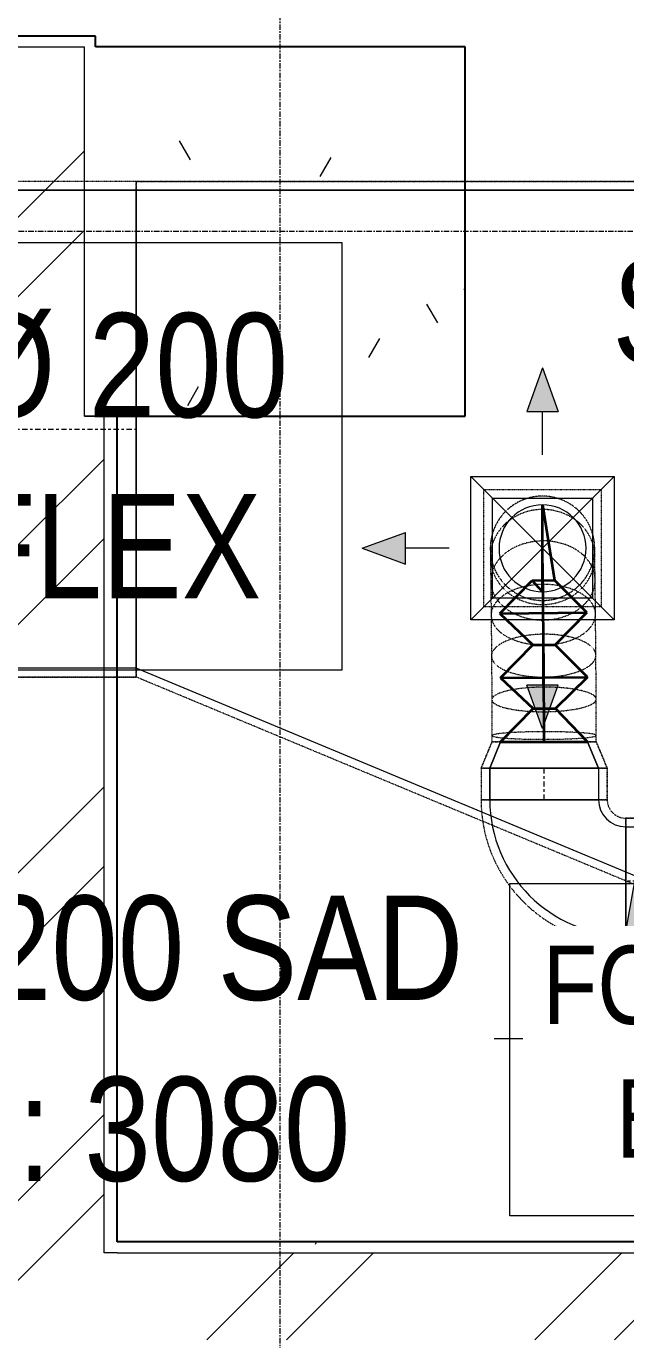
# Model space of a CAD drawing. Header units: inches. Extents: x -83664 to 20107, y -47222 to 19398.
# Drawn here: x 8444 to 9822, y -21315 to -18292 of the extents above; entities that cross this region are included whole.
import ezdxf

# ---------------------------------------------------------------- set-up
doc = ezdxf.new("R2010")
doc.units = ezdxf.units.IN
doc.header["$MEASUREMENT"] = 0
for name, pattern in [('Center', [29.999999, 12, -6, 6, -6]), ('Grid Line', [22.225, 12.7, -3.175, 3.175, -3.175]), ('Hidden 0_50', [1.0584, 0.5292, -0.5292])]:
    doc.linetypes.add(name, pattern=pattern)
for name, color, linetype, lineweight in [('A-DETL-GENF', 7, 'Continuous', 9), ('A-WALL', 7, 'Continuous', 9), ('A-WALL-PATT', 7, 'Continuous', 25), ('G-ANNO-TEXT', 7, 'Continuous', 9), ('M-EQPM-IDEN', 7, 'Continuous', 9), ('M-HVAC-CDFF', 7, 'Continuous', 9), ('M-HVAC-DUCT-CNTR', 7, 'Center', 9), ('M-HVAC-DUCT-IDEN', 7, 'Continuous', 18), ('S-GRID', 7, 'Continuous', 9)]:
    doc.layers.add(name, color=color, linetype=linetype, lineweight=lineweight)
doc.layers.add('M-HVAC-DUCT', color=7, linetype='Continuous', lineweight=9, true_color=0xffe97f)
doc.layers.add('M-HVAC-DUCT-PATT', color=7, linetype='Continuous', lineweight=35, true_color=0x007f00)
doc.styles.add('Arial Narrow_1', font='ARIALN.TTF', dxfattribs={"height": 1.406642})
doc.styles.add('Arial Narrow_21', font='ARIALN.TTF', dxfattribs={"height": 240})
pattern_1 = [(0, (0, 0), (1219.2, 304.8), [50.292, -864.108, 50.292, -864.108, -4876.8]), (0, (0, 0), (1219.2, 304.8), [-1828.8, 50.292, -1778.508, 50.292, -864.108, -2133.6]), (0, (0, 0), (1219.2, 304.8), [-4572, 50.292, -559.308, 50.292, -1473.708]), (120, (457.2, 152.4), (-873.56454, 903.45817), [50.292, -864.108, 50.292, -864.108, -4876.8]), (120, (457.2, 152.4), (-873.56454, 903.45817), [-1828.8, 50.292, -1778.508, 50.292, -864.108, -2133.6]), (120, (457.2, 152.4), (-873.56454, 903.45817), [-4572, 50.292, -559.308, 50.292, -1473.708]), (240, (609.6, 762), (-345.63546, -1208.25817), [50.292, -864.108, 50.292, -864.108, -4876.8]), (240, (609.6, 762), (-345.63546, -1208.25817), [-1828.8, 50.292, -1778.508, 50.292, -864.108, -2133.6]), (240, (609.6, 762), (-345.63546, -1208.25817), [-4572, 50.292, -559.308, 50.292, -1473.708])]
pattern_2 = [(45, (0, 0), (-377.1708, 377.1708), []), (45, (0, 571.5), (-377.1708, 377.1708), [])]

# ---------------------------------------------------------------- blocks, each defined once
blk = doc.blocks.new('M_Rectangular Elbow - Radius - 0_75 W-7236073-FIRST FLOOR AC CONDITIONING LAYOUT - PART A')
at = {"layer": 'M-HVAC-DUCT', "color": 30, "true_color": 0xff7f00}
for p, q in [((-125, 187.5), (125, 187.5)), ((125, 187.5), (-125, 187.5)), ((-187.5, 125), (-187.5, -125)), ((-187.5, -125), (-187.5, 125))]:
    blk.add_line(p, q, dxfattribs=at)
for radius, end in [(62.5, 360), (62.5, 0), (312.5, 0), (312.5, 0)]:
    blk.add_arc((-187.5, 187.5), radius, 270, end, dxfattribs=at)
blk = doc.blocks.new('GCE-AT-Supply Air Rectangular Diffuser - 230x230-7604639-FIRST FLOOR AC CONDITIONING LAYOUT - PART A')
at = {"layer": 'A-DETL-GENF', "true_color": 0xff7f00}
for points in [[(36.4, 315), (0, 415), (-36.4, 315)], [(-315, -36.4), (-315, 36.4), (-415, 0)], [(315, -36.4), (415, 0), (315, 36.4)], [(0, -415), (36.4, -315), (-36.4, -315)]]:
    blk.add_hatch(color=30, dxfattribs=at).paths.add_polyline_path(points)
at = {"layer": 'A-DETL-GENF', "color": 30, "true_color": 0xff7f00}
for p, q in [((0, 415), (-36.4, 315)), ((0, 415), (36.4, 315)), ((-36.4, 315), (36.4, 315)), ((0, 215), (0, 315)), ((-165, -165), (165, 165)), ((-165, 165), (165, -165)), ((-165, -165), (-165, 165)), ((-165, 165), (165, 165)), ((165, 165), (165, -165)), ((-415, 0), (-315, 36.4)), ((-315, -36.4), (-315, 36.4)), ((315, 36.4), (315, -36.4)), ((415, 0), (315, 36.4)), ((215, 0), (315, 0)), ((-415, 0), (-315, -36.4)), ((-215, 0), (-315, 0)), ((415, 0), (315, -36.4)), ((165, -165), (-165, -165)), ((0, -215), (0, -315)), ((36.4, -315), (-36.4, -315)), ((0, -415), (-36.4, -315)), ((0, -415), (36.4, -315))]:
    blk.add_line(p, q, dxfattribs=at)
blk = doc.blocks.new('M_Rectangular to Round Transition - Angle - 45 Degree-V32-FIRST FLOOR AC CONDITIONING LAYOUT - PART A')
at = {"layer": 'M-HVAC-DUCT', "color": 30, "true_color": 0xff7f00}
for p, q in [((0, 125), (60.4, 100)), ((60.4, 100), (0, 125)), ((0, 125), (0, -125)), ((0, -125), (0, 125)), ((60.4, 0), (60.4, 100)), ((60.4, 0), (60.4, 100)), ((60.4, -100), (60.4, 0)), ((60.4, -100), (60.4, 0)), ((0, -125), (60.4, -100)), ((60.4, -100), (0, -125))]:
    blk.add_line(p, q, dxfattribs=at)
blk = doc.blocks.new('M_Rectangular to Round Transition - Angle - 45 Degree-V22-FIRST FLOOR AC CONDITIONING LAYOUT - PART A')
at = {"layer": 'M-HVAC-DUCT', "color": 30, "true_color": 0xff7f00}
for p, q in [((162294.4, 92218.2), (162524.4, 92218.2)), ((162294.4, 91988.2), (162294.4, 92218.2)), ((162524.4, 92218.2), (162524.4, 91988.2)), ((162524.4, 91988.2), (162294.4, 91988.2))]:
    blk.add_line(p, q, dxfattribs=at)
for start, end in [(90, 180), (0, 90), (180, 270), (270, 0)]:
    blk.add_arc((162409.4, 92103.2), 100, start, end, dxfattribs=at)
blk = doc.blocks.new('M_Rectangular Transition - Length - Standard-8296092-FIRST FLOOR AC CONDITIONING LAYOUT - PART A')
at = {"layer": 'M-HVAC-DUCT', "color": 30, "true_color": 0xff7f00}
for p, q in [((0, 800), (0, -800)), ((0, 800), (1200, 300)), ((0, 800), (1200, 300)), ((0, -800), (0, 800)), ((1200, -800), (1200, 300)), ((1200, 300), (1200, -800)), ((0, -800), (1200, -800)), ((1200, -800), (0, -800))]:
    blk.add_line(p, q, dxfattribs=at)
blk = doc.blocks.new('TEMW-SMBZ-HO-BM-HVAC-00002_rvt-1-FIRST FLOOR AC CONDITIONING LAYOUT - PART A')
at = {"layer": 'M-HVAC-DUCT', "color": 30, "linetype": 'Hidden 0_50', "true_color": 0xff7f00}
for p, q in [((160153, 79722.7), (156471, 79722.7)), ((160153, 79722.7), (156471, 79722.7)), ((160153, 78582.7), (160153, 79722.7)), ((160153, 79722.7), (160153, 78582.7)), ((161353, 79722.7), (160153, 79722.7)), ((160153, 79722.7), (161353, 79722.7)), ((160153, 79722.7), (160153, 78582.7)), ((160153, 78582.7), (160153, 79722.7)), ((160952.5, 78743.9), (160952.5, 79013.9)), ((160952.5, 79013.9), (161222.5, 79013.9)), ((161222.5, 79013.9), (161222.5, 78743.9)), ((160967.5, 78877.2), (160967.8, 78857.2)), ((160967.8, 78857.3), (160968.5, 78803.3)), ((161207.8, 78860.5), (161207.5, 78880.6)), ((161208.5, 78806.4), (161207.8, 78860.4)), ((160968.5, 78803.4), (160969.4, 78724.8)), ((161209.4, 78727.4), (161208.5, 78806.3)), ((161222.5, 78743.9), (160952.5, 78743.9)), ((160969.4, 78724.9), (160970.3, 78630.8)), ((161210.3, 78632.8), (161209.4, 78727.3)), ((160970.3, 78630.8), (160971, 78530.5)), ((161211, 78531.7), (161210.3, 78632.8)), ((156471, 78582.7), (160153, 78582.7)), ((160153, 78582.7), (156471, 78582.7)), ((161353, 78082.7), (160153, 78582.7)), ((161353, 78082.7), (160153, 78582.7)), ((160971, 78530.5), (160971.3, 78447.8)), ((161211.3, 78448.3), (161211, 78531.7)), ((160971.3, 78447.8), (160971.3, 78433.2)), ((161211.3, 78433.2), (161211.3, 78448.3)), ((160946.3, 78372.9), (160971.3, 78433.2)), ((160971.3, 78433.2), (160946.3, 78372.9)), ((160971.3, 78433.2), (161211.3, 78433.2)), ((160971.3, 78433.2), (161211.3, 78433.2)), ((161091.3, 78433.2), (160971.3, 78433.2)), ((161091.3, 78433.2), (160971.3, 78433.2)), ((161211.3, 78433.2), (161091.3, 78433.2)), ((161211.3, 78433.2), (161091.3, 78433.2)), ((161236.3, 78372.9), (161211.3, 78433.2)), ((161211.3, 78433.2), (161236.3, 78372.9)), ((161236.3, 78372.9), (160946.3, 78372.9)), ((160946.3, 78372.9), (161236.3, 78372.9)), ((160946.3, 78372.9), (160946.3, 78300.4)), ((160946.3, 78372.9), (160946.3, 78300.4)), ((161236.3, 78372.9), (160946.3, 78372.9)), ((160946.3, 78372.9), (161236.3, 78372.9)), ((161236.3, 78300.4), (161236.3, 78372.9)), ((161236.3, 78372.9), (161236.3, 78300.4)), ((161236.3, 78300.4), (160946.3, 78300.4)), ((160946.3, 78300.4), (161236.3, 78300.4)), ((161236.3, 78300.4), (160946.3, 78300.4)), ((160946.3, 78300.4), (161236.3, 78300.4)), ((161278.8, 78257.9), (161278.8, 77967.9)), ((161278.8, 77967.9), (161278.8, 78257.9)), ((162087.6, 78257.9), (161278.8, 78257.9)), ((161278.8, 78257.9), (162087.6, 78257.9)), ((161278.8, 77967.9), (161278.8, 78257.9)), ((161278.8, 78257.9), (161278.8, 77967.9)), ((161278.8, 77967.9), (162087.6, 77967.9)), ((161278.8, 77967.9), (162087.6, 77967.9))]:
    blk.add_line(p, q, dxfattribs=at)
at = {"layer": 'M-HVAC-DUCT', "color": 30, "true_color": 0xff7f00}
for p, q in [((156471, 79702.7), (160153, 79702.7)), ((160153, 79702.7), (156471, 79702.7)), ((160153, 79702.7), (160153, 78602.7)), ((160153, 78602.7), (160153, 79702.7)), ((160153, 78602.7), (156471, 78602.7)), ((160153, 78602.7), (156471, 78602.7)), ((160966.3, 78372.9), (161216.3, 78372.9)), ((161216.3, 78372.9), (160966.3, 78372.9)), ((160966.3, 78300.4), (160966.3, 78372.9)), ((160966.3, 78372.9), (160966.3, 78300.4)), ((161216.3, 78372.9), (161216.3, 78300.4)), ((161216.3, 78372.9), (161216.3, 78300.4)), ((160966.3, 78300.4), (161216.3, 78300.4)), ((161216.3, 78300.4), (160966.3, 78300.4)), ((161278.8, 77987.9), (161278.8, 78237.9)), ((161278.8, 78237.9), (161278.8, 77987.9)), ((161278.8, 78237.9), (162087.6, 78237.9)), ((161278.8, 78237.9), (162087.6, 78237.9)), ((162087.6, 77987.9), (161278.8, 77987.9)), ((161278.8, 77987.9), (162087.6, 77987.9))]:
    blk.add_line(p, q, dxfattribs=at)
at = {"layer": 'M-HVAC-DUCT', "color": 30, "linetype": 'Hidden 0_50', "true_color": 0xff7f00}
for centre, radius, start, end in [((161087.5, 78878.9), 120, 0.499, 180.499), ((161087.5, 78878.9), 120, 90, 180), ((161087.5, 78878.9), 120, 0, 90), ((161087.5, 78878.9), 120, 180.499, 0.499), ((161087.5, 78878.9), 120, 180, 270), ((161087.5, 78878.9), 120, 270, 0), ((161278.8, 78300.4), 332.5, 180, 270), ((161278.8, 78300.4), 332.5, 180, 270), ((161278.8, 78300.4), 42.5, 180, 270), ((161278.8, 78300.4), 42.5, 180, 270)]:
    blk.add_arc(centre, radius, start, end, dxfattribs=at)
for points in [[(161207.5, 78879.9), (161207.4, 78890.4), (161204.5, 78911.3), (161192.1, 78940.5), (161172.6, 78965.5), (161147.3, 78984.5), (161117.9, 78996.4), (161086.5, 79000.3), (161055.1, 78995.8), (161025.9, 78983.5), (161001, 78964), (160981.9, 78938.7), (160970, 78909.3), (160967.4, 78888.3), (160967.5, 78877.8)], [(161207.8, 78859.9), (161207.7, 78869.5), (161204.8, 78888.5), (161192.5, 78915.1), (161173, 78937.9), (161147.7, 78955.2), (161118.4, 78966), (161086.9, 78969.5), (161055.5, 78965.4), (161026.3, 78954.1), (161001.3, 78936.3), (160982.2, 78913.2), (160970.3, 78886.4), (160967.7, 78867.3), (160967.8, 78857.8)], [(161208.5, 78806), (161208.5, 78813.9), (161205.6, 78829.8), (161193.3, 78851.9), (161173.9, 78870.8), (161148.6, 78885.1), (161119.3, 78894.1), (161087.9, 78896.9), (161056.5, 78893.5), (161027.3, 78884), (161002.2, 78869.1), (160983.1, 78849.9), (160971.1, 78827.6), (160968.5, 78811.7), (160968.5, 78803.7)], [(160967.5, 78877.8), (160967.6, 78867.4), (160970.6, 78846.5), (160982.9, 78817.3), (161002.5, 78792.3), (161027.8, 78773.2), (161057.1, 78761.4), (161088.6, 78757.5), (161120, 78761.9), (161149.1, 78774.3), (161174.1, 78793.8), (161193.2, 78819.1), (161205, 78848.5), (161207.6, 78869.4), (161207.5, 78879.9)], [(160967.8, 78857.8), (160967.9, 78848.2), (160970.8, 78829.2), (160983.2, 78802.6), (161002.6, 78779.8), (161027.9, 78762.5), (161057.3, 78751.7), (161088.7, 78748.2), (161120.1, 78752.3), (161149.3, 78763.6), (161174.3, 78781.4), (161193.4, 78804.5), (161205.3, 78831.3), (161207.9, 78850.4), (161207.8, 78859.9)], [(160968.5, 78803.7), (160968.6, 78795.8), (160971.4, 78779.9), (160983.7, 78757.8), (161003.2, 78739), (161028.4, 78724.6), (161057.7, 78715.6), (161089.2, 78712.8), (161120.6, 78716.2), (161149.8, 78725.7), (161174.8, 78740.6), (161194, 78759.8), (161205.9, 78782.1), (161208.6, 78798), (161208.5, 78806)], [(161209.4, 78727.2), (161209.4, 78733.3), (161206.6, 78745.4), (161194.3, 78762.3), (161175, 78776.7), (161149.8, 78787.7), (161120.4, 78794.5), (161089, 78796.6), (161057.6, 78793.9), (161028.4, 78786.6), (161003.3, 78775.2), (160984.1, 78760.4), (160972.1, 78743.3), (160969.4, 78731.1), (160969.4, 78725)], [(160969.4, 78725), (160969.5, 78718.9), (160972.3, 78706.8), (160984.5, 78689.9), (161003.9, 78675.5), (161029.1, 78664.5), (161058.4, 78657.7), (161089.8, 78655.6), (161121.2, 78658.3), (161150.5, 78665.6), (161175.5, 78677), (161194.7, 78691.8), (161206.8, 78708.9), (161209.5, 78721.1), (161209.4, 78727.2)], [(161210.3, 78632.7), (161210.3, 78637), (161207.5, 78645.6), (161195.3, 78657.5), (161176, 78667.7), (161150.8, 78675.4), (161121.5, 78680.2), (161090.1, 78681.7), (161058.7, 78679.7), (161029.5, 78674.5), (161004.4, 78666.4), (160985.1, 78655.9), (160973, 78643.8), (160970.3, 78635.2), (160970.3, 78630.9)], [(160970.3, 78630.9), (160970.4, 78626.5), (160973.2, 78618), (160985.3, 78606), (161004.7, 78595.9), (161029.8, 78588.1), (161059.1, 78583.4), (161090.6, 78581.9), (161122, 78583.8), (161151.2, 78589.1), (161176.3, 78597.2), (161195.6, 78607.6), (161207.6, 78619.8), (161210.4, 78628.4), (161210.3, 78632.7)], [(161211, 78531.7), (161211, 78534.2), (161208.3, 78539.1), (161196.1, 78546), (161176.8, 78551.8), (161151.7, 78556.2), (161122.4, 78558.9), (161091, 78559.8), (161059.6, 78558.6), (161030.3, 78555.6), (161005.2, 78550.9), (160985.9, 78544.9), (160973.8, 78537.9), (160971, 78533), (160971, 78530.5)], [(160971, 78530.5), (160971.1, 78528), (160973.8, 78523.1), (160986, 78516.2), (161005.3, 78510.4), (161030.4, 78506), (161059.7, 78503.2), (161091.1, 78502.4), (161122.5, 78503.6), (161151.8, 78506.6), (161176.9, 78511.2), (161196.2, 78517.3), (161208.3, 78524.3), (161211, 78529.2), (161211, 78531.7)], [(161211.3, 78448.3), (161211.3, 78449), (161208.6, 78450.5), (161196.4, 78452.7), (161177.2, 78454.5), (161152, 78455.8), (161122.7, 78456.7), (161091.3, 78456.9), (161059.9, 78456.6), (161030.6, 78455.6), (161005.5, 78454.2), (160986.2, 78452.3), (160974.1, 78450.1), (160971.3, 78448.6), (160971.3, 78447.8)], [(160971.3, 78447.8), (160971.3, 78447.1), (160974.1, 78445.6), (160986.2, 78443.4), (161005.5, 78441.6), (161030.6, 78440.3), (161059.9, 78439.4), (161091.3, 78439.2), (161122.7, 78439.5), (161152, 78440.5), (161177.2, 78441.9), (161196.4, 78443.8), (161208.6, 78446), (161211.3, 78447.5), (161211.3, 78448.3)]]:
    blk.add_open_spline(points, degree=3, dxfattribs=at)
at = {"layer": 'M-HVAC-DUCT-CNTR', "color": 30, "true_color": 0xff7f00}
for p, q in [((156471, 79152.7), (160153, 79152.7)), ((161091.3, 78300.4), (161091.3, 78372.9)), ((162087.6, 78112.9), (161278.8, 78112.9))]:
    blk.add_line(p, q, dxfattribs=at)
at = {"layer": 'M-HVAC-DUCT-CNTR', "color": 30, "linetype": 'Continuous', "lineweight": 35, "true_color": 0xff7f00}
blk.add_open_spline([(161091.3, 78433.2), (161091.3, 78620), (161087.5, 78878.9), (161087.5, 78878.9)], degree=3, dxfattribs=at)
at = {"layer": 'M-HVAC-DUCT-PATT', "color": 30, "true_color": 0xff7f00}
for p, q in [((161087.5, 78778.9), (161087.5, 78978.9)), ((161087.5, 78978.9), (161114.9, 78805.6)), ((160989.4, 78729.2), (161063.5, 78805)), ((161063.5, 78805), (161114.9, 78805.6)), ((161087.5, 78778.9), (161063.5, 78805)), ((161189.4, 78731.4), (161114.9, 78805.6)), ((160989.4, 78729.2), (161189.4, 78731.4)), ((160989.4, 78729.2), (161189.4, 78731.4)), ((160989.4, 78729.2), (161065.1, 78656.5)), ((161189.4, 78731.4), (161116.6, 78657)), ((160990.7, 78581.1), (161065.1, 78656.5)), ((161065.1, 78656.5), (161116.6, 78657)), ((161190.7, 78582.5), (161116.6, 78657)), ((160990.7, 78581.1), (161190.7, 78582.5)), ((160990.7, 78581.1), (161190.7, 78582.5)), ((160990.7, 78581.1), (161066.2, 78510)), ((161190.7, 78582.5), (161117.6, 78510.2)), ((160991.3, 78433.2), (161066.2, 78510)), ((161066.2, 78510), (161117.6, 78510.2)), ((161191.3, 78433.2), (161117.6, 78510.2)), ((160991.3, 78433.2), (161191.3, 78433.2)), ((160991.3, 78433.2), (161191.3, 78433.2))]:
    blk.add_line(p, q, dxfattribs=at)
at = {"layer": 'M-HVAC-CDFF', "color": 6, "linetype": 'Hidden 0_50', "lineweight": 9, "true_color": 0xff00ff}
blk.add_blockref('GCE-AT-Supply Air Rectangular Diffuser - 230x230-7604639-FIRST FLOOR AC CONDITIONING LAYOUT - PART A', (161087.5, 78878.9), dxfattribs=at)
at = {"layer": 'M-HVAC-DUCT', "color": 6, "linetype": 'Hidden 0_50', "lineweight": 9, "true_color": 0xff00ff}
for name, p, rotation in [('M_Rectangular Transition - Length - Standard-8296092-FIRST FLOOR AC CONDITIONING LAYOUT - PART A', (161353, 78902.7), 180), ('M_Rectangular to Round Transition - Angle - 45 Degree-V32-FIRST FLOOR AC CONDITIONING LAYOUT - PART A', (161091.3, 78372.9), 90), ('M_Rectangular Elbow - Radius - 0_75 W-7236073-FIRST FLOOR AC CONDITIONING LAYOUT - PART A', (161091.3, 78112.9), 270)]:
    blk.add_blockref(name, p, dxfattribs=dict(at, rotation=rotation))
blk.add_blockref('M_Rectangular to Round Transition - Angle - 45 Degree-V22-FIRST FLOOR AC CONDITIONING LAYOUT - PART A', (-1321.8, -13224.3), dxfattribs=at)
blk = doc.blocks.new('TEMW-SMBZ-HO-BM-HVAC-00002_rvt-2-FIRST FLOOR AC CONDITIONING LAYOUT - PART A')
at = {"layer": 'M-HVAC-DUCT', "color": 30, "linetype": 'Hidden 0_50', "true_color": 0xff7f00}
for p, q in [((160153, 79722.7), (156471, 79722.7)), ((160153, 79722.7), (156471, 79722.7)), ((160153, 78582.7), (160153, 79722.7)), ((160153, 79722.7), (160153, 78582.7)), ((161353, 79722.7), (160153, 79722.7)), ((160153, 79722.7), (161353, 79722.7)), ((160153, 79722.7), (160153, 78582.7)), ((160153, 78582.7), (160153, 79722.7)), ((160952.5, 78743.9), (160952.5, 79013.9)), ((160952.5, 79013.9), (161222.5, 79013.9)), ((161222.5, 79013.9), (161222.5, 78743.9)), ((160967.5, 78877.2), (160967.8, 78857.2)), ((160967.8, 78857.3), (160968.5, 78803.3)), ((161207.8, 78860.5), (161207.5, 78880.6)), ((161208.5, 78806.4), (161207.8, 78860.4)), ((160968.5, 78803.4), (160969.4, 78724.8)), ((161209.4, 78727.4), (161208.5, 78806.3)), ((161222.5, 78743.9), (160952.5, 78743.9)), ((160969.4, 78724.9), (160970.3, 78630.8)), ((161210.3, 78632.8), (161209.4, 78727.3)), ((160970.3, 78630.8), (160971, 78530.5)), ((161211, 78531.7), (161210.3, 78632.8)), ((156471, 78582.7), (160153, 78582.7)), ((160153, 78582.7), (156471, 78582.7)), ((161353, 78082.7), (160153, 78582.7)), ((161353, 78082.7), (160153, 78582.7)), ((160971, 78530.5), (160971.3, 78447.8)), ((161211.3, 78448.3), (161211, 78531.7)), ((160971.3, 78447.8), (160971.3, 78433.2)), ((161211.3, 78433.2), (161211.3, 78448.3)), ((160946.3, 78372.9), (160971.3, 78433.2)), ((160971.3, 78433.2), (160946.3, 78372.9)), ((160971.3, 78433.2), (161211.3, 78433.2)), ((160971.3, 78433.2), (161211.3, 78433.2)), ((161091.3, 78433.2), (160971.3, 78433.2)), ((161091.3, 78433.2), (160971.3, 78433.2)), ((161211.3, 78433.2), (161091.3, 78433.2)), ((161211.3, 78433.2), (161091.3, 78433.2)), ((161236.3, 78372.9), (161211.3, 78433.2)), ((161211.3, 78433.2), (161236.3, 78372.9)), ((161236.3, 78372.9), (160946.3, 78372.9)), ((160946.3, 78372.9), (161236.3, 78372.9)), ((160946.3, 78372.9), (160946.3, 78300.4)), ((160946.3, 78372.9), (160946.3, 78300.4)), ((161236.3, 78372.9), (160946.3, 78372.9)), ((160946.3, 78372.9), (161236.3, 78372.9)), ((161236.3, 78300.4), (161236.3, 78372.9)), ((161236.3, 78372.9), (161236.3, 78300.4)), ((161236.3, 78300.4), (160946.3, 78300.4)), ((160946.3, 78300.4), (161236.3, 78300.4)), ((161236.3, 78300.4), (160946.3, 78300.4)), ((160946.3, 78300.4), (161236.3, 78300.4)), ((161278.8, 78257.9), (161278.8, 77967.9)), ((161278.8, 77967.9), (161278.8, 78257.9)), ((162087.6, 78257.9), (161278.8, 78257.9)), ((161278.8, 78257.9), (162087.6, 78257.9)), ((161278.8, 77967.9), (161278.8, 78257.9)), ((161278.8, 78257.9), (161278.8, 77967.9)), ((161278.8, 77967.9), (162087.6, 77967.9)), ((161278.8, 77967.9), (162087.6, 77967.9))]:
    blk.add_line(p, q, dxfattribs=at)
at = {"layer": 'M-HVAC-DUCT', "color": 30, "true_color": 0xff7f00}
for p, q in [((156471, 79702.7), (160153, 79702.7)), ((160153, 79702.7), (156471, 79702.7)), ((160153, 79702.7), (160153, 78602.7)), ((160153, 78602.7), (160153, 79702.7)), ((160153, 78602.7), (156471, 78602.7)), ((160153, 78602.7), (156471, 78602.7)), ((160966.3, 78372.9), (161216.3, 78372.9)), ((161216.3, 78372.9), (160966.3, 78372.9)), ((160966.3, 78300.4), (160966.3, 78372.9)), ((160966.3, 78372.9), (160966.3, 78300.4)), ((161216.3, 78372.9), (161216.3, 78300.4)), ((161216.3, 78372.9), (161216.3, 78300.4)), ((160966.3, 78300.4), (161216.3, 78300.4)), ((161216.3, 78300.4), (160966.3, 78300.4)), ((161278.8, 77987.9), (161278.8, 78237.9)), ((161278.8, 78237.9), (161278.8, 77987.9)), ((161278.8, 78237.9), (162087.6, 78237.9)), ((161278.8, 78237.9), (162087.6, 78237.9)), ((162087.6, 77987.9), (161278.8, 77987.9)), ((161278.8, 77987.9), (162087.6, 77987.9))]:
    blk.add_line(p, q, dxfattribs=at)
at = {"layer": 'M-HVAC-DUCT', "color": 30, "linetype": 'Hidden 0_50', "true_color": 0xff7f00}
for centre, radius, start, end in [((161087.5, 78878.9), 120, 0.499, 180.499), ((161087.5, 78878.9), 120, 90, 180), ((161087.5, 78878.9), 120, 0, 90), ((161087.5, 78878.9), 120, 180.499, 0.499), ((161087.5, 78878.9), 120, 180, 270), ((161087.5, 78878.9), 120, 270, 0), ((161278.8, 78300.4), 332.5, 180, 270), ((161278.8, 78300.4), 332.5, 180, 270), ((161278.8, 78300.4), 42.5, 180, 270), ((161278.8, 78300.4), 42.5, 180, 270)]:
    blk.add_arc(centre, radius, start, end, dxfattribs=at)
for points in [[(161207.5, 78879.9), (161207.4, 78890.4), (161204.5, 78911.3), (161192.1, 78940.5), (161172.6, 78965.5), (161147.3, 78984.5), (161117.9, 78996.4), (161086.5, 79000.3), (161055.1, 78995.8), (161025.9, 78983.5), (161001, 78964), (160981.9, 78938.7), (160970, 78909.3), (160967.4, 78888.3), (160967.5, 78877.8)], [(161207.8, 78859.9), (161207.7, 78869.5), (161204.8, 78888.5), (161192.5, 78915.1), (161173, 78937.9), (161147.7, 78955.2), (161118.4, 78966), (161086.9, 78969.5), (161055.5, 78965.4), (161026.3, 78954.1), (161001.3, 78936.3), (160982.2, 78913.2), (160970.3, 78886.4), (160967.7, 78867.3), (160967.8, 78857.8)], [(161208.5, 78806), (161208.5, 78813.9), (161205.6, 78829.8), (161193.3, 78851.9), (161173.9, 78870.8), (161148.6, 78885.1), (161119.3, 78894.1), (161087.9, 78896.9), (161056.5, 78893.5), (161027.3, 78884), (161002.2, 78869.1), (160983.1, 78849.9), (160971.1, 78827.6), (160968.5, 78811.7), (160968.5, 78803.7)], [(160967.5, 78877.8), (160967.6, 78867.4), (160970.6, 78846.5), (160982.9, 78817.3), (161002.5, 78792.3), (161027.8, 78773.2), (161057.1, 78761.4), (161088.6, 78757.5), (161120, 78761.9), (161149.1, 78774.3), (161174.1, 78793.8), (161193.2, 78819.1), (161205, 78848.5), (161207.6, 78869.4), (161207.5, 78879.9)], [(160967.8, 78857.8), (160967.9, 78848.2), (160970.8, 78829.2), (160983.2, 78802.6), (161002.6, 78779.8), (161027.9, 78762.5), (161057.3, 78751.7), (161088.7, 78748.2), (161120.1, 78752.3), (161149.3, 78763.6), (161174.3, 78781.4), (161193.4, 78804.5), (161205.3, 78831.3), (161207.9, 78850.4), (161207.8, 78859.9)], [(160968.5, 78803.7), (160968.6, 78795.8), (160971.4, 78779.9), (160983.7, 78757.8), (161003.2, 78739), (161028.4, 78724.6), (161057.7, 78715.6), (161089.2, 78712.8), (161120.6, 78716.2), (161149.8, 78725.7), (161174.8, 78740.6), (161194, 78759.8), (161205.9, 78782.1), (161208.6, 78798), (161208.5, 78806)], [(161209.4, 78727.2), (161209.4, 78733.3), (161206.6, 78745.4), (161194.3, 78762.3), (161175, 78776.7), (161149.8, 78787.7), (161120.4, 78794.5), (161089, 78796.6), (161057.6, 78793.9), (161028.4, 78786.6), (161003.3, 78775.2), (160984.1, 78760.4), (160972.1, 78743.3), (160969.4, 78731.1), (160969.4, 78725)], [(160969.4, 78725), (160969.5, 78718.9), (160972.3, 78706.8), (160984.5, 78689.9), (161003.9, 78675.5), (161029.1, 78664.5), (161058.4, 78657.7), (161089.8, 78655.6), (161121.2, 78658.3), (161150.5, 78665.6), (161175.5, 78677), (161194.7, 78691.8), (161206.8, 78708.9), (161209.5, 78721.1), (161209.4, 78727.2)], [(161210.3, 78632.7), (161210.3, 78637), (161207.5, 78645.6), (161195.3, 78657.5), (161176, 78667.7), (161150.8, 78675.4), (161121.5, 78680.2), (161090.1, 78681.7), (161058.7, 78679.7), (161029.5, 78674.5), (161004.4, 78666.4), (160985.1, 78655.9), (160973, 78643.8), (160970.3, 78635.2), (160970.3, 78630.9)], [(160970.3, 78630.9), (160970.4, 78626.5), (160973.2, 78618), (160985.3, 78606), (161004.7, 78595.9), (161029.8, 78588.1), (161059.1, 78583.4), (161090.6, 78581.9), (161122, 78583.8), (161151.2, 78589.1), (161176.3, 78597.2), (161195.6, 78607.6), (161207.6, 78619.8), (161210.4, 78628.4), (161210.3, 78632.7)], [(161211, 78531.7), (161211, 78534.2), (161208.3, 78539.1), (161196.1, 78546), (161176.8, 78551.8), (161151.7, 78556.2), (161122.4, 78558.9), (161091, 78559.8), (161059.6, 78558.6), (161030.3, 78555.6), (161005.2, 78550.9), (160985.9, 78544.9), (160973.8, 78537.9), (160971, 78533), (160971, 78530.5)], [(160971, 78530.5), (160971.1, 78528), (160973.8, 78523.1), (160986, 78516.2), (161005.3, 78510.4), (161030.4, 78506), (161059.7, 78503.2), (161091.1, 78502.4), (161122.5, 78503.6), (161151.8, 78506.6), (161176.9, 78511.2), (161196.2, 78517.3), (161208.3, 78524.3), (161211, 78529.2), (161211, 78531.7)], [(161211.3, 78448.3), (161211.3, 78449), (161208.6, 78450.5), (161196.4, 78452.7), (161177.2, 78454.5), (161152, 78455.8), (161122.7, 78456.7), (161091.3, 78456.9), (161059.9, 78456.6), (161030.6, 78455.6), (161005.5, 78454.2), (160986.2, 78452.3), (160974.1, 78450.1), (160971.3, 78448.6), (160971.3, 78447.8)], [(160971.3, 78447.8), (160971.3, 78447.1), (160974.1, 78445.6), (160986.2, 78443.4), (161005.5, 78441.6), (161030.6, 78440.3), (161059.9, 78439.4), (161091.3, 78439.2), (161122.7, 78439.5), (161152, 78440.5), (161177.2, 78441.9), (161196.4, 78443.8), (161208.6, 78446), (161211.3, 78447.5), (161211.3, 78448.3)]]:
    blk.add_open_spline(points, degree=3, dxfattribs=at)
at = {"layer": 'M-HVAC-DUCT-CNTR', "color": 30, "true_color": 0xff7f00}
for p, q in [((156471, 79152.7), (160153, 79152.7)), ((161091.3, 78300.4), (161091.3, 78372.9)), ((162087.6, 78112.9), (161278.8, 78112.9))]:
    blk.add_line(p, q, dxfattribs=at)
at = {"layer": 'M-HVAC-DUCT-CNTR', "color": 30, "linetype": 'Continuous', "lineweight": 35, "true_color": 0xff7f00}
blk.add_open_spline([(161091.3, 78433.2), (161091.3, 78620), (161087.5, 78878.9), (161087.5, 78878.9)], degree=3, dxfattribs=at)
at = {"layer": 'M-HVAC-DUCT-PATT', "color": 30, "true_color": 0xff7f00}
for p, q in [((161087.5, 78778.9), (161087.5, 78978.9)), ((161087.5, 78978.9), (161114.9, 78805.6)), ((160989.4, 78729.2), (161063.5, 78805)), ((161063.5, 78805), (161114.9, 78805.6)), ((161087.5, 78778.9), (161063.5, 78805)), ((161189.4, 78731.4), (161114.9, 78805.6)), ((160989.4, 78729.2), (161189.4, 78731.4)), ((160989.4, 78729.2), (161189.4, 78731.4)), ((160989.4, 78729.2), (161065.1, 78656.5)), ((161189.4, 78731.4), (161116.6, 78657)), ((160990.7, 78581.1), (161065.1, 78656.5)), ((161065.1, 78656.5), (161116.6, 78657)), ((161190.7, 78582.5), (161116.6, 78657)), ((160990.7, 78581.1), (161190.7, 78582.5)), ((160990.7, 78581.1), (161190.7, 78582.5)), ((160990.7, 78581.1), (161066.2, 78510)), ((161190.7, 78582.5), (161117.6, 78510.2)), ((160991.3, 78433.2), (161066.2, 78510)), ((161066.2, 78510), (161117.6, 78510.2)), ((161191.3, 78433.2), (161117.6, 78510.2)), ((160991.3, 78433.2), (161191.3, 78433.2)), ((160991.3, 78433.2), (161191.3, 78433.2))]:
    blk.add_line(p, q, dxfattribs=at)
at = {"layer": 'M-HVAC-CDFF', "color": 6, "linetype": 'Hidden 0_50', "lineweight": 9, "true_color": 0xff00ff}
blk.add_blockref('GCE-AT-Supply Air Rectangular Diffuser - 230x230-7604639-FIRST FLOOR AC CONDITIONING LAYOUT - PART A', (161087.5, 78878.9), dxfattribs=at)
at = {"layer": 'M-HVAC-DUCT', "color": 6, "linetype": 'Hidden 0_50', "lineweight": 9, "true_color": 0xff00ff}
for name, p, rotation in [('M_Rectangular Transition - Length - Standard-8296092-FIRST FLOOR AC CONDITIONING LAYOUT - PART A', (161353, 78902.7), 180), ('M_Rectangular to Round Transition - Angle - 45 Degree-V32-FIRST FLOOR AC CONDITIONING LAYOUT - PART A', (161091.3, 78372.9), 90), ('M_Rectangular Elbow - Radius - 0_75 W-7236073-FIRST FLOOR AC CONDITIONING LAYOUT - PART A', (161091.3, 78112.9), 270)]:
    blk.add_blockref(name, p, dxfattribs=dict(at, rotation=rotation))
blk.add_blockref('M_Rectangular to Round Transition - Angle - 45 Degree-V22-FIRST FLOOR AC CONDITIONING LAYOUT - PART A', (-1321.8, -13224.3), dxfattribs=at)
blk = doc.blocks.new('SMBZ_Hospital Arch Model_2026_01_29_rvt-1-FIRST FLOOR AC CONDITIONING LAYOUT - PART A')
at = {"layer": 'A-WALL-PATT', "lineweight": 9, "true_color": 0xbbbbbb}
h = blk.add_hatch(dxfattribs=at)
h.set_pattern_fill('FP_13', color=9, style=0, pattern_type=2)
h.set_pattern_definition(pattern_1)
h.paths.add_polyline_path([(159879.4, 80032.7), (160034.4, 80032.7), (160034.4, 80057.7), (151909.4, 80057.7), (151909.4, 80032.7), (159854.4, 80032.7)])
h = blk.add_hatch(dxfattribs=at)
h.set_pattern_fill('FP_12', color=9, style=0, pattern_type=2)
h.set_pattern_definition(pattern_2)
h.paths.add_polyline_path([(160034.4, 79182.7), (160034.4, 80032.7), (159879.4, 80032.7), (159879.4, 79182.7)])
h = blk.add_hatch(dxfattribs=at)
h.set_pattern_fill('FP_13', color=9, style=0, pattern_type=2)
h.set_pattern_definition(pattern_1)
h.paths.add_polyline_path([(160909.4, 79182.7), (160909.4, 80032.7), (160059.4, 80032.7), (160059.4, 79182.7), (160604.4, 79182.7)])
h = blk.add_hatch(dxfattribs=at)
h.set_pattern_fill('FP_13', color=9, style=0, pattern_type=2)
h.set_pattern_definition(pattern_1)
h.paths.add_polyline_path([(160909.4, 79182.7), (160909.4, 80032.7), (160059.4, 80032.7), (160059.4, 79182.7), (160604.4, 79182.7)])
h = blk.add_hatch(dxfattribs=at)
h.set_pattern_fill('FP_12', color=9, style=0, pattern_type=2)
h.set_pattern_definition(pattern_2)
h.paths.add_polyline_path([(160079.4, 77057.7), (160079.4, 79182.7), (159879.4, 79182.7), (159879.4, 77057.7), (159884.4, 77057.7)])
h = blk.add_hatch(dxfattribs=at)
h.set_pattern_fill('FP_12', color=9, style=0, pattern_type=2)
h.set_pattern_definition(pattern_2)
h.paths.add_polyline_path([(160604.4, 77057.7), (163434.4, 77057.7), (163434.4, 77257.7), (160079.4, 77257.7), (160079.4, 77057.7), (160208.9, 77057.7)])
h = blk.add_hatch(dxfattribs=at)
h.set_pattern_fill('FP_13', color=9, style=0, pattern_type=2)
h.set_pattern_definition(pattern_1)
h.paths.add_polyline_path([(163234.4, 77257.7), (163234.4, 77282.7), (160109.4, 77282.7), (160109.4, 77257.7), (162977.8, 77257.7)])
h = blk.add_hatch(dxfattribs=at)
h.set_pattern_fill('FP_12', color=9, style=0, pattern_type=2)
h.set_pattern_definition(pattern_2)
h.paths.add_polyline_path([(160084.4, 75107.7), (160084.4, 77057.7), (159884.4, 77057.7), (159884.4, 75107.7)])
at = {"layer": 'A-WALL', "color": 9, "lineweight": 25, "true_color": 0xbbbbbb}
for p, q in [((160034.4, 80057.7), (159854.4, 80057.7)), ((160059.4, 80057.7), (160034.4, 80057.7)), ((160059.4, 80032.7), (160059.4, 80057.7)), ((160909.4, 80032.7), (160059.4, 80032.7)), ((160909.4, 80032.7), (160059.4, 80032.7)), ((160909.4, 79182.7), (160909.4, 80032.7)), ((160909.4, 79182.7), (160909.4, 80032.7)), ((160109.4, 79182.7), (160909.4, 79182.7)), ((160109.4, 79182.7), (160909.4, 79182.7)), ((160109.4, 77282.7), (160109.4, 79182.7)), ((163209.4, 77282.7), (160109.4, 77282.7))]:
    blk.add_line(p, q, dxfattribs=at)
at = {"layer": 'A-WALL', "color": 9, "true_color": 0xbbbbbb}
for p, q in [((159854.4, 80057.7), (160059.4, 80057.7)), ((160059.4, 80032.7), (160059.4, 80057.7)), ((159879.4, 80032.7), (160034.4, 80032.7)), ((160034.4, 79182.7), (160034.4, 80032.7)), ((160059.4, 80032.7), (160909.4, 80032.7)), ((160059.4, 80032.7), (160909.4, 80032.7)), ((160909.4, 80032.7), (160909.4, 79182.7)), ((160909.4, 80032.7), (160909.4, 79182.7)), ((160059.4, 79182.7), (160034.4, 79182.7)), ((160034.4, 79182.7), (160059.4, 79182.7)), ((160059.4, 79182.7), (160079.4, 79182.7)), ((160059.4, 79182.7), (160079.4, 79182.7)), ((160079.4, 79182.7), (160059.4, 79182.7)), ((160079.4, 77257.7), (160079.4, 79182.7)), ((160909.4, 79182.7), (160109.4, 79182.7)), ((160909.4, 79182.7), (160109.4, 79182.7)), ((160109.4, 77282.7), (160109.4, 79182.7)), ((160109.4, 77257.7), (160079.4, 77257.7)), ((163209.4, 77282.7), (160109.4, 77282.7)), ((160109.4, 77257.7), (163234.4, 77257.7))]:
    blk.add_line(p, q, dxfattribs=at)

msp = doc.modelspace()

# ---------------------------------------------------------------- hatches: boundary and pattern name
at = {"layer": 'M-HVAC-DUCT-IDEN', "lineweight": 9}
msp.add_hatch(color=256, dxfattribs=at).paths.add_polyline_path([(9842.2, -20259.4), (9802.5, -20484.4), (9881.8, -20484.4)])

# ---------------------------------------------------------------- linework, layer by layer
at = {"layer": 'G-ANNO-TEXT', "flags": 128}
msp.add_lwpolyline([(8221.8, -18789.5), (9169.1, -18789.5), (9169.1, -19773.5), (8221.8, -19773.5)], close=True, dxfattribs=at)
at = {"layer": 'M-EQPM-IDEN', "flags": 128}
msp.add_lwpolyline([(9555.8, -20264.7), (11114.3, -20264.7), (11114.3, -21029.7), (9555.8, -21029.7)], close=True, dxfattribs=at)
at = {"layer": 'M-HVAC-DUCT-IDEN', "lineweight": 9}
for p, q in [((9842.2, -20259.4), (9802.5, -20484.4)), ((9802.5, -20484.4), (9881.8, -20484.4)), ((9842.2, -20622.1), (9519.3, -20622.1))]:
    msp.add_line(p, q, dxfattribs=at)
at = {"layer": 'S-GRID', "color": 254, "linetype": 'Grid Line', "true_color": 0xdcdcdc}
for p, q in [((9027.7, -44103.7), (9027.7, 15149.1)), ((20106.7, -18764.5), (-81517, -18764.5))]:
    msp.add_line(p, q, dxfattribs=at)

# ---------------------------------------------------------------- block references
at = {"lineweight": 5}
for name in ['SMBZ_Hospital Arch Model_2026_01_29_rvt-1-FIRST FLOOR AC CONDITIONING LAYOUT - PART A', 'TEMW-SMBZ-HO-BM-HVAC-00002_rvt-1-FIRST FLOOR AC CONDITIONING LAYOUT - PART A', 'TEMW-SMBZ-HO-BM-HVAC-00002_rvt-2-FIRST FLOOR AC CONDITIONING LAYOUT - PART A']:
    msp.add_blockref(name, (-151456.7, -98372.2), dxfattribs=at)

# ---------------------------------------------------------------- texts
at = {"layer": 'G-ANNO-TEXT', "char_height": 240, "attachment_point": 1, "style": 'Arial Narrow_21'}
for s, insert, width in [('SD-02', (9791.4, -18828.5), 986.076), ('Ø 200', (8296.8, -18951.9), 937.974), ('FLEX', (8296.8, -19368.7), 865.822)]:
    msp.add_mtext(s, dxfattribs=dict(at, insert=insert, width=width))
at = {"layer": 'M-HVAC-DUCT-IDEN', "lineweight": 9, "char_height": 240, "attachment_point": 1, "style": 'Arial Narrow_21'}
for s, insert, width in [('250x200 SAD', (7752.3, -20292.5), 2128.48), ('BOD : 3080', (7752.3, -20709.3), 1803.797)]:
    msp.add_mtext(s, dxfattribs=dict(at, insert=insert, width=width))

# ---------------------------------------------------------------- next in the draw order: texts
at = {"layer": 'M-EQPM-IDEN', "char_height": 180, "attachment_point": 1, "style": 'Arial Narrow_1', "bg_fill": 3, "box_fill_scale": 1.25, "bg_fill_color": 256, "bg_fill_true_color": 13158600, "bg_fill_transparency": 0}
for s, insert, width in [('FCU-1F-04-13', (9630.8, -20407.7), 1695.569), ('BOU :3050', (9799.5, -20715.3), 1298.734)]:
    msp.add_mtext(s, dxfattribs=dict(at, insert=insert, width=width))

doc.saveas('drawing.dxf')
